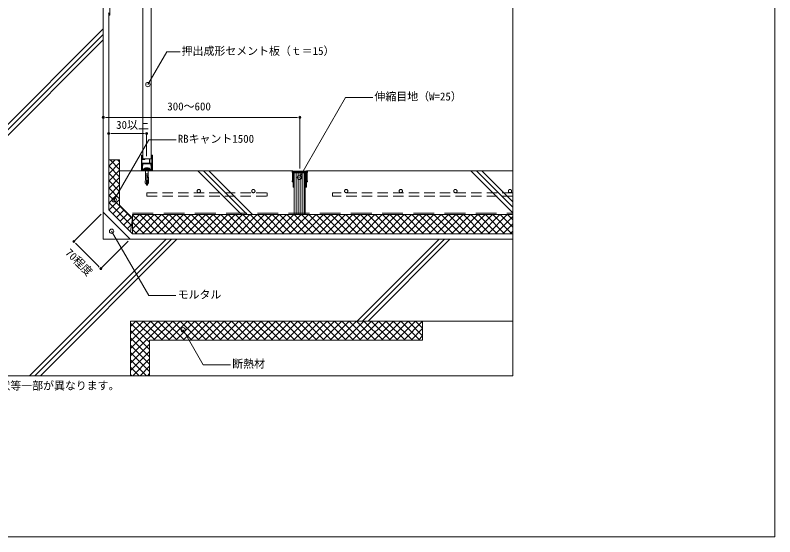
# Model space of a CAD drawing. Units: millimetres, scale not verified. Extents: x -1380 to 1380, y -955 to 955.
# Drawn here: x -11 to 1380, y -955 to 0 of the extents above; entities that cross this region are included whole.
import ezdxf
from ezdxf.enums import TextEntityAlignment as Align

# ---------------------------------------------------------------- set-up
doc = ezdxf.new("R2010")
doc.units = ezdxf.units.MM
doc.header["$LTSCALE"] = 3
doc.linetypes.add('USER1', pattern=[19.05, 12.7, -6.35])
doc.linetypes.add('USER2', pattern=[9.525, 6.35, -3.175])
for name, color, linetype, lineweight in [('0-0_0', 7, 'Continuous', 9), ('0-1_HATCH', 9, 'Continuous', 18), ('0-3_KUTAI', 3, 'Continuous', 18), ('0-4_BOUSUI', 1, 'Continuous', 18), ('0-5_MOJI', 7, 'Continuous', 18), ('0-6_sunpo', 7, 'Continuous', 18), ('0-7_KANAMONO_SCREW', 4, 'Continuous', 18), ('0-8_dannnetu', 6, 'Continuous', 18), ('0-9_KANAMONO', 4, 'Continuous', 18), ('0-A_WAKU', 7, 'Continuous', 18), ('0-B_TENSEN', 4, 'USER2', 18), ('0-C_BUHIN', 7, 'Continuous', 9), ('0-D_bousui2', 7, 'USER1', 9)]:
    doc.layers.add(name, color=color, linetype=linetype, lineweight=lineweight)
doc.styles.add('ＭＳ ゴシック', font='')
doc.styles.get('ＭＳ ゴシック').set_extended_font_data('MS Gothic')

# ---------------------------------------------------------------- blocks, each defined once
blk = doc.blocks.new('_DOT')
at = {"layer": '0-0_0'}
for p, q in [((-0.5, 0), (-1, 0)), ((0.25, 0), (-0.25, 0))]:
    blk.add_line(p, q, dxfattribs=at)
blk.add_circle((0, 0), 0.25, dxfattribs=at)

msp = doc.modelspace()

# ---------------------------------------------------------------- linework, layer by layer
at = {"layer": '0-0_0', "lineweight": 18}
msp.add_lwpolyline([(-899.957, -659.969), (900.043, -659.969), (900.043, 540.031), (-899.957, 540.031)], close=True, dxfattribs=at)
at = {"layer": '0-1_HATCH'}
for p, q in [((-149.957, -324.969), (150.043, -24.969)), ((-149.957, -334.969), (150.043, -34.969)), ((-149.957, -344.969), (150.043, -44.969)), ((160.043, -276.613), (171.688, -264.969)), ((160.043, -290.084), (180.043, -270.084)), ((180.043, -295.645), (160.043, -275.645)), ((180.043, -282.174), (162.838, -264.969)), ((180.043, -268.704), (176.308, -264.969)), ((160.043, -303.554), (180.043, -283.554)), ((180.043, -309.115), (160.043, -289.115)), ((323.435, -284.969), (403.435, -364.969)), ((333.435, -284.969), (413.435, -364.969)), ((343.435, -284.969), (423.435, -364.969)), ((823.435, -284.969), (900.043, -361.578)), ((833.435, -284.969), (900.043, -351.578)), ((843.435, -284.969), (900.043, -341.578)), ((160.043, -317.025), (180.043, -297.025)), ((180.043, -322.585), (160.043, -302.585)), ((160.043, -330.495), (180.043, -310.495)), ((180.043, -336.056), (160.043, -316.056)), ((160.043, -343.965), (180.043, -323.965)), ((203.5, -372.983), (160.043, -329.526)), ((201.836, -384.789), (160.043, -342.997)), ((160.597, -356.883), (180.043, -337.436)), ((167.332, -363.618), (181.474, -349.476)), ((174.067, -370.353), (188.209, -356.211)), ((180.802, -377.088), (194.944, -362.946)), ((187.537, -383.823), (201.679, -369.681)), ((203.683, -377.727), (216.441, -364.969)), ((203.683, -391.197), (229.911, -364.969)), ((238.479, -399.969), (203.683, -365.173)), ((208.381, -399.969), (243.381, -364.969)), ((251.949, -399.969), (216.949, -364.969)), ((221.852, -399.969), (256.852, -364.969)), ((265.42, -399.969), (230.42, -364.969)), ((235.322, -399.969), (270.322, -364.969)), ((278.89, -399.969), (243.89, -364.969)), ((248.793, -399.969), (283.793, -364.969)), ((292.361, -399.969), (257.361, -364.969)), ((262.263, -399.969), (297.263, -364.969)), ((305.831, -399.969), (270.831, -364.969)), ((275.733, -399.969), (310.733, -364.969)), ((319.301, -399.969), (284.301, -364.969)), ((289.204, -399.969), (324.204, -364.969)), ((332.772, -399.969), (297.772, -364.969)), ((302.674, -399.969), (337.674, -364.969)), ((346.242, -399.969), (311.242, -364.969)), ((316.144, -399.969), (351.144, -364.969)), ((359.712, -399.969), (324.712, -364.969)), ((329.615, -399.969), (364.615, -364.969)), ((373.183, -399.969), (338.183, -364.969)), ((343.085, -399.969), (378.085, -364.969)), ((386.653, -399.969), (351.653, -364.969)), ((356.556, -399.969), (391.556, -364.969)), ((400.124, -399.969), (365.124, -364.969)), ((370.026, -399.969), (405.026, -364.969)), ((413.594, -399.969), (378.594, -364.969)), ((383.496, -399.969), (418.496, -364.969)), ((427.064, -399.969), (392.064, -364.969)), ((396.967, -399.969), (431.967, -364.969)), ((440.535, -399.969), (405.535, -364.969)), ((410.437, -399.969), (445.437, -364.969)), ((454.005, -399.969), (419.005, -364.969)), ((423.908, -399.969), (458.908, -364.969)), ((467.476, -399.969), (432.476, -364.969)), ((437.378, -399.969), (472.378, -364.969)), ((480.946, -399.969), (445.946, -364.969)), ((450.848, -399.969), (485.848, -364.969)), ((494.416, -399.969), (459.416, -364.969)), ((464.319, -399.969), (499.319, -364.969)), ((507.887, -399.969), (472.887, -364.969)), ((477.789, -399.969), (512.789, -364.969)), ((521.357, -399.969), (486.357, -364.969)), ((491.259, -399.969), (526.259, -364.969)), ((534.827, -399.969), (499.827, -364.969)), ((504.73, -399.969), (539.73, -364.969)), ((548.298, -399.969), (513.298, -364.969)), ((518.2, -399.969), (553.2, -364.969)), ((561.768, -399.969), (526.768, -364.969)), ((531.671, -399.969), (566.671, -364.969)), ((575.239, -399.969), (540.239, -364.969)), ((545.141, -399.969), (580.141, -364.969)), ((588.709, -399.969), (553.709, -364.969)), ((558.611, -399.969), (593.611, -364.969)), ((602.179, -399.969), (567.179, -364.969)), ((572.082, -399.969), (607.082, -364.969)), ((615.65, -399.969), (580.65, -364.969)), ((585.552, -399.969), (620.552, -364.969)), ((629.12, -399.969), (594.12, -364.969)), ((599.022, -399.969), (634.022, -364.969)), ((642.591, -399.969), (607.591, -364.969)), ((612.493, -399.969), (647.493, -364.969)), ((656.061, -399.969), (621.061, -364.969)), ((625.963, -399.969), (660.963, -364.969)), ((669.531, -399.969), (634.531, -364.969)), ((639.434, -399.969), (674.434, -364.969)), ((683.002, -399.969), (648.002, -364.969)), ((652.904, -399.969), (687.904, -364.969)), ((696.472, -399.969), (661.472, -364.969)), ((666.374, -399.969), (701.374, -364.969)), ((709.942, -399.969), (674.942, -364.969)), ((679.845, -399.969), (714.845, -364.969)), ((723.413, -399.969), (688.413, -364.969)), ((693.315, -399.969), (728.315, -364.969)), ((736.883, -399.969), (701.883, -364.969)), ((706.786, -399.969), (741.786, -364.969)), ((750.354, -399.969), (715.354, -364.969)), ((720.256, -399.969), (755.256, -364.969)), ((763.824, -399.969), (728.824, -364.969)), ((733.726, -399.969), (768.726, -364.969)), ((777.294, -399.969), (742.294, -364.969)), ((747.197, -399.969), (782.197, -364.969)), ((790.765, -399.969), (755.765, -364.969)), ((760.667, -399.969), (795.667, -364.969)), ((804.235, -399.969), (769.235, -364.969)), ((774.137, -399.969), (809.137, -364.969)), ((817.706, -399.969), (782.706, -364.969)), ((787.608, -399.969), (822.608, -364.969)), ((831.176, -399.969), (796.176, -364.969)), ((801.078, -399.969), (836.078, -364.969)), ((844.646, -399.969), (809.646, -364.969)), ((814.549, -399.969), (849.549, -364.969)), ((858.117, -399.969), (823.117, -364.969)), ((828.019, -399.969), (863.019, -364.969)), ((871.587, -399.969), (836.587, -364.969)), ((841.489, -399.969), (876.489, -364.969)), ((885.057, -399.969), (850.057, -364.969)), ((854.96, -399.969), (889.96, -364.969)), ((898.528, -399.969), (863.528, -364.969)), ((868.43, -399.969), (900.043, -368.356)), ((900.043, -388.014), (876.998, -364.969)), ((900.043, -374.544), (890.469, -364.969)), ((194.273, -390.559), (202.131, -382.701)), ((225.009, -399.969), (203.683, -378.643)), ((881.901, -399.969), (900.043, -381.826)), ((211.538, -399.969), (203.683, -392.114)), ((895.371, -399.969), (900.043, -395.297)), ((15.043, -659.969), (265.043, -409.969)), ((25.043, -659.969), (275.043, -409.969)), ((35.043, -659.969), (285.043, -409.969)), ((615.043, -559.969), (765.043, -409.969)), ((625.043, -559.969), (775.043, -409.969)), ((635.043, -559.969), (785.043, -409.969)), ((200.043, -569.952), (210.026, -559.969)), ((200.043, -583.422), (223.496, -559.969)), ((200.043, -596.892), (236.967, -559.969)), ((200.043, -610.363), (250.437, -559.969)), ((200.043, -623.833), (263.908, -559.969)), ((235.043, -598.589), (200.043, -563.589)), ((244.894, -594.969), (209.894, -559.969)), ((258.364, -594.969), (223.364, -559.969)), ((271.834, -594.969), (236.834, -559.969)), ((242.378, -594.969), (277.378, -559.969)), ((285.305, -594.969), (250.305, -559.969)), ((255.848, -594.969), (290.848, -559.969)), ((298.775, -594.969), (263.775, -559.969)), ((269.319, -594.969), (304.319, -559.969)), ((312.246, -594.969), (277.246, -559.969)), ((282.789, -594.969), (317.789, -559.969)), ((325.716, -594.969), (290.716, -559.969)), ((296.259, -594.969), (331.259, -559.969)), ((339.186, -594.969), (304.186, -559.969)), ((309.73, -594.969), (344.73, -559.969)), ((352.657, -594.969), (317.657, -559.969)), ((323.2, -594.969), (358.2, -559.969)), ((366.127, -594.969), (331.127, -559.969)), ((336.671, -594.969), (371.671, -559.969)), ((379.597, -594.969), (344.597, -559.969)), ((350.141, -594.969), (385.141, -559.969)), ((393.068, -594.969), (358.068, -559.969)), ((363.611, -594.969), (398.611, -559.969)), ((406.538, -594.969), (371.538, -559.969)), ((377.082, -594.969), (412.082, -559.969)), ((420.009, -594.969), (385.009, -559.969)), ((390.552, -594.969), (425.552, -559.969)), ((433.479, -594.969), (398.479, -559.969)), ((404.022, -594.969), (439.022, -559.969)), ((446.949, -594.969), (411.949, -559.969)), ((417.493, -594.969), (452.493, -559.969)), ((460.42, -594.969), (425.42, -559.969)), ((430.963, -594.969), (465.963, -559.969)), ((473.89, -594.969), (438.89, -559.969)), ((444.434, -594.969), (479.434, -559.969)), ((487.361, -594.969), (452.361, -559.969)), ((457.904, -594.969), (492.904, -559.969)), ((500.831, -594.969), (465.831, -559.969)), ((471.374, -594.969), (506.374, -559.969)), ((514.301, -594.969), (479.301, -559.969)), ((484.845, -594.969), (519.845, -559.969)), ((527.772, -594.969), (492.772, -559.969)), ((498.315, -594.969), (533.315, -559.969)), ((541.242, -594.969), (506.242, -559.969)), ((511.786, -594.969), (546.786, -559.969)), ((554.712, -594.969), (519.712, -559.969)), ((525.256, -594.969), (560.256, -559.969)), ((568.183, -594.969), (533.183, -559.969)), ((538.726, -594.969), (573.726, -559.969)), ((581.653, -594.969), (546.653, -559.969)), ((552.197, -594.969), (587.197, -559.969)), ((595.124, -594.969), (560.124, -559.969)), ((565.667, -594.969), (600.667, -559.969)), ((608.594, -594.969), (573.594, -559.969)), ((579.137, -594.969), (614.137, -559.969)), ((622.064, -594.969), (587.064, -559.969)), ((592.608, -594.969), (627.608, -559.969)), ((635.535, -594.969), (600.535, -559.969)), ((606.078, -594.969), (641.078, -559.969)), ((649.005, -594.969), (614.005, -559.969)), ((619.549, -594.969), (654.549, -559.969)), ((662.476, -594.969), (627.476, -559.969)), ((633.019, -594.969), (668.019, -559.969)), ((675.946, -594.969), (640.946, -559.969)), ((646.489, -594.969), (681.489, -559.969)), ((689.416, -594.969), (654.416, -559.969)), ((659.96, -594.969), (694.96, -559.969)), ((702.887, -594.969), (667.887, -559.969)), ((673.43, -594.969), (708.43, -559.969)), ((716.357, -594.969), (681.357, -559.969)), ((686.901, -594.969), (721.901, -559.969)), ((729.827, -594.969), (694.827, -559.969)), ((700.371, -594.969), (735.043, -560.297)), ((735.043, -586.714), (708.298, -559.969)), ((735.043, -573.244), (721.768, -559.969)), ((235.043, -612.059), (200.043, -577.059)), ((713.841, -594.969), (735.043, -573.767)), ((235.043, -625.53), (200.043, -590.53)), ((727.312, -594.969), (735.043, -587.237)), ((200.043, -637.303), (235.043, -602.303)), ((235.043, -639), (200.043, -604)), ((200.043, -650.774), (235.043, -615.774)), ((235.043, -652.47), (200.043, -617.47)), ((229.071, -659.969), (200.043, -630.941)), ((204.319, -659.969), (235.043, -629.244)), ((215.601, -659.969), (200.043, -644.411)), ((217.789, -659.969), (235.043, -642.715)), ((202.131, -659.969), (200.043, -657.882)), ((231.259, -659.969), (235.043, -656.185))]:
    msp.add_line(p, q, dxfattribs=at)
at = {"layer": '0-3_KUTAI'}
for p, q in [((496.043, -284.969), (180.043, -284.969)), ((503.257, -364.969), (503.257, -288.469)), ((507.007, -364.969), (507.007, -288.469)), ((510.757, -364.969), (510.757, -288.469)), ((514.507, -364.969), (514.507, -288.469)), ((518.257, -364.969), (518.257, -288.469)), ((900.043, -284.969), (524.043, -284.969)), ((199.541, -409.969), (150.043, -360.471)), ((900.043, -559.969), (200.043, -559.969)), ((200.043, -559.969), (200.043, -659.969))]:
    msp.add_line(p, q, dxfattribs=at)
for points in [[(900.043, -409.969), (150.043, -409.969), (150.043, 40.031)], [(500.043, -364.969), (500.043, -288.469), (520.043, -288.469), (520.043, -364.969)], [(735.043, -559.969), (735.043, -594.969), (235.043, -594.969), (235.043, -659.969)]]:
    msp.add_lwpolyline(points, dxfattribs=at)
for points in [[(522.543, -285.469), (523.043, -284.969), (524.043, -284.969), (524.043, -287.969), (523.543, -287.969), (523.543, -302.969), (524.043, -302.969), (524.043, -304.969), (522.543, -304.969), (522.543, -286.469), (497.543, -286.469), (497.543, -304.969), (496.043, -304.969), (496.043, -302.969), (496.543, -302.969), (496.543, -287.969), (496.043, -287.969), (496.043, -284.969), (497.043, -284.969), (497.543, -285.469), (510.043, -285.469)], [(521.043, -286.969), (521.043, -287.969), (519.043, -287.969), (519.043, -288.469), (521.043, -288.469), (521.043, -299.969), (520.543, -299.969), (521.043, -300.969), (521.043, -313.969), (520.543, -313.969), (521.043, -314.969), (522.043, -314.969), (522.043, -288.469), (522.543, -288.469), (522.543, -286.469), (497.543, -286.469), (497.543, -288.469), (498.043, -288.469), (498.043, -314.969), (499.043, -314.969), (499.543, -313.969), (499.043, -313.969), (499.043, -300.969), (499.543, -299.969), (499.043, -299.969), (499.043, -288.469), (501.043, -288.469), (501.043, -287.969), (499.043, -287.969), (499.043, -286.969)]]:
    msp.add_lwpolyline(points, close=True, dxfattribs=at)
at = {"layer": '0-4_BOUSUI'}
msp.add_lwpolyline([(900.043, -399.969), (203.683, -399.969), (160.043, -356.329), (160.043, 0.031)], dxfattribs=at)
at = {"layer": '0-5_MOJI'}
for points in [[(290.655, -67.123), (266.279, -67.123), (231.794, -126.852)], [(643.836, -150.486), (593.836, -150.486), (509.298, -296.91)], [(283.523, -227.938), (233.523, -227.938), (170.084, -337.818)], [(283.286, -513.186), (233.286, -513.186), (165.374, -395.559)], [(383.341, -639.827), (333.341, -639.827), (296.335, -575.73)]]:
    msp.add_lwpolyline(points, dxfattribs=at)
for centre in [(231.794, -126.852), (509.298, -296.91), (170.084, -337.818), (165.374, -395.559), (296.335, -575.73)]:
    msp.add_circle(centre, 4, dxfattribs=at)
at = {"layer": '0-6_sunpo'}
for p, q in [((150.043, -216.321), (150.043, -187.071)), ((158.043, -187.071), (502.043, -187.071)), ((510.043, -280.469), (510.043, -187.071)), ((160.043, -259.969), (160.043, -216.613)), ((168.043, -216.613), (221.419, -216.613)), ((229.419, -257.969), (229.419, -216.613)), ((146.508, -364.007), (96.184, -414.33)), ((196.005, -413.504), (145.682, -463.828)), ((101.841, -419.987), (140.025, -458.171))]:
    msp.add_line(p, q, dxfattribs=at)
at = {"layer": '0-7_KANAMONO_SCREW'}
for p, q in [((225.46, -280.302), (234.627, -280.302)), ((225.46, -281.969), (225.46, -280.302)), ((225.46, -281.969), (226.71, -281.969)), ((226.502, -279.886), (227.543, -279.677)), ((233.585, -279.886), (226.502, -279.886)), ((226.502, -279.886), (226.502, -280.302)), ((226.71, -281.969), (233.377, -281.969)), ((232.543, -279.677), (227.543, -279.677)), ((227.543, -282.802), (227.543, -294.625)), ((227.543, -290.458), (232.543, -290.458)), ((232.543, -279.677), (233.585, -279.886)), ((232.543, -282.802), (232.543, -294.625)), ((233.377, -281.969), (234.627, -281.969)), ((233.585, -280.302), (233.585, -279.886)), ((234.627, -280.302), (234.627, -281.969)), ((227.415, -297.539), (226.969, -307.643)), ((227.623, -297.548), (227.415, -297.539)), ((227.534, -294.833), (227.424, -297.331)), ((227.632, -297.34), (227.424, -297.331)), ((227.742, -294.842), (227.534, -294.833)), ((227.543, -292.958), (232.543, -292.958)), ((227.751, -294.634), (227.543, -294.625)), ((227.751, -294.634), (227.623, -297.548)), ((229.835, -294.625), (229.21, -308.792)), ((229.356, -305.474), (230.715, -305.134)), ((229.412, -304.21), (230.661, -303.898)), ((229.468, -302.946), (230.606, -302.661)), ((229.524, -301.682), (230.552, -301.425)), ((229.579, -300.418), (230.497, -300.189)), ((229.635, -299.154), (230.443, -298.952)), ((229.691, -297.89), (230.388, -297.716)), ((229.747, -296.626), (230.333, -296.48)), ((229.802, -295.362), (230.279, -295.243)), ((229.835, -294.625), (230.252, -294.625)), ((230.252, -294.625), (230.877, -308.792)), ((232.335, -294.634), (232.543, -294.625)), ((232.335, -294.634), (232.464, -297.548)), ((232.344, -294.842), (232.552, -294.833)), ((232.455, -297.34), (232.663, -297.331)), ((232.464, -297.548), (232.672, -297.539)), ((232.552, -294.833), (232.663, -297.331)), ((232.672, -297.539), (233.118, -307.643)), ((228.449, -308.792), (229.658, -311.712)), ((228.696, -309.389), (231.086, -308.792)), ((229.245, -308.002), (230.824, -307.607)), ((229.301, -306.738), (230.77, -306.371)), ((231.638, -308.792), (230.428, -311.712)), ((230.877, -308.792), (232.543, -308.792)), ((232.543, -308.792), (233.118, -307.643))]:
    msp.add_line(p, q, dxfattribs=at)
msp.add_lwpolyline([(229.21, -308.792), (227.543, -308.792), (226.969, -307.643)], dxfattribs=at)
for centre, radius, start, end in [((226.71, -282.802), 0.833, 0, 90), ((233.377, -282.802), 0.833, 90, 180), ((230.043, -311.552), 0.417, 202.5, 337.5)]:
    msp.add_arc(centre, radius, start, end, dxfattribs=at)
at = {"layer": '0-8_dannnetu'}
for p, q in [((180.043, -264.969), (160.043, -264.969)), ((203.683, -371.685), (200.189, -396.475)), ((203.683, -399.969), (203.683, -364.969)), ((900.043, -364.969), (203.683, -364.969))]:
    msp.add_line(p, q, dxfattribs=at)
msp.add_lwpolyline([(203.683, -371.685), (180.043, -348.045), (180.043, -264.969)], dxfattribs=at)
at = {"layer": '0-9_KANAMONO'}
for p, q in [((220.043, -256.469), (220.043, -281.669)), ((226.043, -263.669), (226.043, -263.269)), ((239.543, -255.969), (239.543, -255.969)), ((240.043, -281.669), (240.043, -256.469)), ((221.043, -276.552), (221.043, -280.52)), ((222.043, -279.983), (222.043, -276.552)), ((238.043, -276.552), (238.043, -279.983)), ((239.043, -280.52), (239.043, -276.552)), ((220.043, -281.969), (220.043, -284.669)), ((221.043, -281.969), (220.043, -281.969)), ((220.343, -281.969), (221.043, -281.969)), ((220.343, -284.969), (221.043, -284.969)), ((237.167, -281.969), (222.919, -281.969)), ((239.743, -281.969), (239.043, -281.969)), ((239.043, -281.969), (239.743, -281.969)), ((239.043, -284.969), (239.743, -284.969)), ((240.043, -284.669), (240.043, -282.269))]:
    msp.add_line(p, q, dxfattribs=at)
for points in [[(159.618, 4.376), (160.043, 4.031), (160.043, 0.031), (162.043, 0.031), (162.043, 14.781)], [(225.743, -262.969), (221.043, -262.969), (221.043, -256.469)], [(234.543, -263.469), (234.543, -270.969), (221.043, -270.969), (221.043, -263.969), (225.743, -263.969)], [(239.043, -256.469), (239.043, -270.969), (235.543, -270.969), (235.543, -263.469)], [(221.043, -280.769), (221.043, -271.969), (239.043, -271.969), (239.043, -280.769)], [(221.343, -284.669), (221.343, -282.969), (229.585, -282.969)], [(230.502, -282.969), (238.743, -282.969), (238.743, -284.669)]]:
    msp.add_lwpolyline(points, dxfattribs=at)
for centre, radius, start, end in [((220.543, -256.469), 0.5, 90, 180), ((220.543, -256.469), 0.5, 0, 90), ((225.743, -263.269), 0.3, 0, 90), ((225.743, -263.669), 0.3, 270, 0), ((235.043, -263.469), 0.5, 90, 180), ((235.043, -263.469), 0.5, 0, 90), ((239.543, -256.469), 0.5, 90, 180), ((239.543, -256.469), 0.5, 0, 90), ((226.043, -276.552), 5, 144.96975, 180), ((222.358, -273.969), 0.5, 48.59038, 144.96975), ((226.043, -276.552), 4, 144.96975, 180), ((222.358, -273.969), 0.5, 324.96975, 48.59038), ((237.728, -273.969), 0.5, 131.40962, 215.03025), ((234.118, -276.529), 3.926, 359.6581, 35.37215), ((237.728, -273.969), 0.5, 35.03025, 131.40962), ((234.101, -276.534), 4.942, 359.78768, 35.24257), ((220.343, -281.669), 0.3, 180, 270), ((220.343, -284.669), 0.3, 180, 270), ((221.354, -280.513), 0.311, 181.39551, 249.13327), ((221.043, -281.369), 0.6, 270, 90), ((221.043, -281.369), 0.6, 270, 70.52878), ((221.043, -284.669), 0.3, 270, 360), ((222.39, -279.963), 0.347, 183.3162, 223.51025), ((221.043, -281.369), 1.6, 350.91528, 46.82645), ((222.916, -281.672), 0.297, 170.25113, 270.66415), ((230.043, -283.169), 0.5, 23.57818, 156.42182), ((237.175, -281.676), 0.293, 268.46195, 10.62277), ((239.043, -281.369), 1.6, 133.17355, 189.08472), ((237.727, -279.976), 0.316, 314.44297, 358.73059), ((239.043, -281.369), 0.6, 90, 270), ((239.043, -281.369), 0.6, 109.47122, 270), ((239.043, -284.669), 0.3, 180, 270), ((238.756, -280.529), 0.287, 287.69217, 1.77906), ((239.743, -281.669), 0.3, 270, 360), ((239.743, -282.269), 0.3, 0, 90), ((239.743, -284.669), 0.3, 270, 360)]:
    msp.add_arc(centre, radius, start, end, dxfattribs=at)
at = {"layer": '0-A_WAKU'}
msp.add_lwpolyline([(-1379.957, -954.969), (1380.043, -954.969), (1380.043, 955.031), (-1379.957, 955.031)], close=True, dxfattribs=at)
at = {"layer": '0-B_TENSEN'}
for p, q in [((230.043, -330.969), (230.043, -324.969)), ((230.043, -330.969), (450.043, -330.969)), ((900.043, -330.969), (570.043, -330.969))]:
    msp.add_line(p, q, dxfattribs=at)
for points in [[(230.043, -324.969), (450.043, -324.969), (450.043, -330.969)], [(900.043, -324.969), (570.043, -324.969), (570.043, -330.969)]]:
    msp.add_lwpolyline(points, dxfattribs=at)
for centre in [(325.043, -321.969), (425.043, -321.969), (595.043, -321.969), (695.043, -321.969), (795.043, -321.969), (895.043, -321.969)]:
    msp.add_circle(centre, 3, dxfattribs=at)
at = {"layer": '0-C_BUHIN'}
msp.add_lwpolyline([(237.543, 59.231), (237.543, -262.969), (222.543, -262.969), (222.543, 59.231)], close=True, dxfattribs=at)
at = {"layer": '0-D_bousui2'}
msp.add_line((203.683, -362.469), (900.043, -362.469), dxfattribs=at)

# ---------------------------------------------------------------- block references
at = {"layer": '0-6_sunpo', "xscale": 8, "yscale": 8}
for p, rotation in [((150.043, -187.071), 180), ((160.043, -216.613), 180), ((96.184, -414.33), 135), ((145.682, -463.828), 315)]:
    msp.add_blockref('_DOT', p, dxfattribs=dict(at, rotation=rotation))
for p in [(510.043, -187.071), (229.419, -216.613)]:
    msp.add_blockref('_DOT', p, dxfattribs=at)

# ---------------------------------------------------------------- texts
at = {"layer": '0-5_MOJI', "style": 'ＭＳ ゴシック'}
for s, p in [('押出成形セメント板（ｔ＝15）', (293.655, -77.123)), ('伸縮目地（W=25）', (646.836, -160.486)), ('RBキャント1500', (286.523, -237.938)), ('モルタル', (286.286, -523.186)), ('断熱材', (386.341, -649.827)), ('※こちらの図は熱工法とストライプ工法の場合の形状です。その他の工法については出入隅の形状等一部が異なります。', (-899.957, -689.969))]:
    msp.add_text(s, height=14.66, dxfattribs=at).set_placement(p, align=Align.BOTTOM_LEFT)
at = {"layer": '0-6_sunpo', "style": 'ＭＳ ゴシック'}
for s, p in [('300～600', (267.368, -178.679)), ('30以上', (173.673, -212.477))]:
    msp.add_text(s, height=14.66, dxfattribs=at).set_placement(p, align=Align.BOTTOM_LEFT)
msp.add_text('70程度', height=14.66, rotation=315, dxfattribs=at).set_placement((76.214, -439.274), align=Align.BOTTOM_LEFT)

doc.saveas('drawing.dxf')
